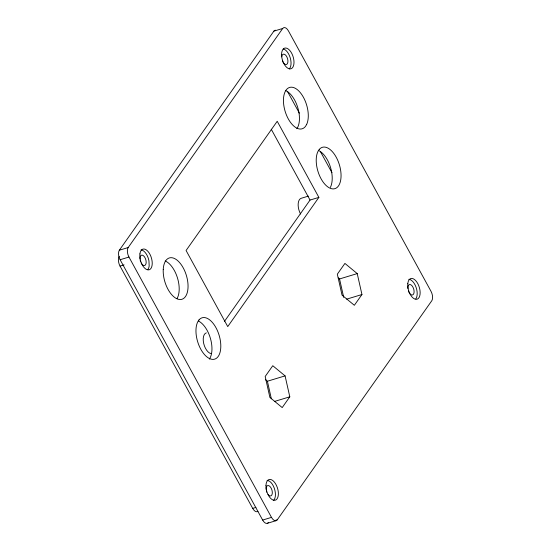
<?xml version="1.0" encoding="UTF-8"?>
<svg xmlns="http://www.w3.org/2000/svg" width="551" height="551" viewBox="0 0 551 551"><rect width="100%" height="100%" fill="white"/><g stroke="black" fill="none" stroke-linecap="round" stroke-linejoin="round"><path stroke-width="0.83" d="M296.844 128.727L297.767 127.191A21.606 11.206 73.1 0 0 297.464 106.632A21.606 11.206 73.1 0 0 285.762 90.633M119.25 256.429L119.209 256.484A7.204 3.733 73.1 0 0 119.994 266.002L252.916 508.766A7.204 3.733 73.1 0 0 257.951 511.356M268.399 522.548A7.204 3.733 73.1 0 1 262.655 520.061L120.125 259.728A7.204 3.733 73.1 0 1 119.34 250.216L128.176 247.544L282.704 28.473A7.204 3.733 73.1 0 1 288.455 30.939L430.985 291.272A7.204 3.733 73.1 0 1 431.874 300.619L277.305 519.779L274.825 520.599M119.34 250.216L273.861 31.145A7.204 3.733 73.1 0 1 275.596 30.229M224.347 321.543L310.041 200.061L318.877 197.382L277.215 121.282L186.08 250.491L227.742 326.591L318.877 197.382M289.798 396.816L282.202 407.582L269.894 397.416L265.176 376.485L272.773 365.719L285.081 375.878L289.798 396.816L274.522 401.438M361.945 294.523L354.348 305.288L342.04 295.129L337.322 274.191L344.919 263.426L357.227 273.592L361.945 294.523L346.675 299.152M273.861 31.145L282.704 28.473M308.34 196.128L301.266 198.27A10.806 5.606 73.1 0 0 300.564 214.015M120.125 259.728L128.968 257.055L271.491 517.382A7.204 3.733 73.1 0 0 277.236 519.868M120.049 266.099L124.071 264.879M338.252 277.876L339.547 278.951L357.227 273.592M265.451 379.632L267.4 381.237L285.081 375.878M252.695 508.38L255.912 507.402M262.655 520.061L271.491 517.382M267.614 523.23L276.45 520.55M267.118 480.376L269.46 481.161L271.058 482.573A10.806 5.606 73.1 0 1 273.434 500.501M287.415 91.321L299.379 113.175M320.42 151.608L331.971 172.704M271.264 129.237L310.041 200.061M339.547 278.951L343.7 297.368M267.4 381.237L271.361 398.821M407.919 288.497L407.892 288.297A5.4 2.803 73.1 0 1 409.916 284.53L410.709 284.736A5.4 2.803 73.1 0 1 413.904 289.874L414.077 291.231A5.4 2.803 73.1 0 1 412.052 294.999L411.26 294.785A5.4 2.803 73.1 0 1 408.443 291.004M141.042 249.885A10.806 5.606 73.1 0 1 148.219 258.04L148.942 260.761L149.169 265.933A10.806 5.606 73.1 0 1 147.764 269.611M283.207 48.949A10.806 5.606 73.1 0 1 290.205 57.738A10.806 5.606 73.1 0 1 289.254 68.93M408.814 279.295A10.806 5.606 73.1 0 1 416.046 287.209A10.806 5.606 73.1 0 1 415.778 298.911M198.629 321.13A21.606 11.206 73.1 0 1 210.489 338.638A21.606 11.206 73.1 0 1 209.359 359.107M318.912 150.664A21.606 11.206 73.1 0 1 330.435 167.118A21.606 11.206 73.1 0 1 330.338 187.436M128.968 257.055A7.204 3.733 73.1 0 1 128.176 247.544M139.995 259.073A5.4 2.803 73.1 0 1 143.487 255.767A5.4 2.803 73.1 0 1 145.939 263.984A5.4 2.803 73.1 0 1 141.173 263.034M140.601 261.78A5.4 2.803 73.1 0 1 140.202 260.43M281.761 56.815A5.4 2.803 73.1 0 1 286.038 55.596A5.4 2.803 73.1 0 1 287.298 63.84A5.4 2.803 73.1 0 1 282.374 60.796M165.197 260.981A21.606 11.206 73.1 0 1 177.388 277.67A21.606 11.206 73.1 0 1 176.988 298.656M211.005 353.618A10.806 5.606 73.1 0 1 203.677 343.383A10.806 5.606 73.1 0 1 206.336 332.859M266.14 489.481A5.4 2.803 73.1 0 1 269.363 485.975A5.4 2.803 73.1 0 1 272.249 493.682A5.4 2.803 73.1 0 1 268.02 494.516M266.746 492.188A5.4 2.803 73.1 0 1 266.347 490.838M306.611 124.512L305.502 126.351A21.606 11.206 73.1 0 1 284.509 109.036A21.606 11.206 73.1 0 1 296.548 89.076A21.606 11.206 73.1 0 1 306.611 124.512M198.98 319.945L197.823 321.701A21.606 11.206 73.1 0 0 207.348 357.248A21.606 11.206 73.1 0 0 219.883 338.142A21.606 11.206 73.1 0 0 198.98 319.945M319.249 149.438L318.092 151.194A21.606 11.206 73.1 0 0 327.57 186.741A21.606 11.206 73.1 0 0 340.146 167.711A21.606 11.206 73.1 0 0 319.249 149.438M139.92 253.859A10.806 5.606 73.1 0 0 148.047 269.914A10.806 5.606 73.1 0 0 150.086 254.583A10.806 5.606 73.1 0 0 139.92 253.859M281.575 54.687A10.806 5.606 73.1 0 0 290.914 68.806A10.806 5.606 73.1 0 0 290.873 51.89A10.806 5.606 73.1 0 0 281.575 54.687M407.809 283.496A10.806 5.606 73.1 0 0 416.108 299.338A10.806 5.606 73.1 0 0 417.885 283.779A10.806 5.606 73.1 0 0 407.809 283.496M265.961 485.665A10.806 5.606 73.1 0 0 275.052 500.26A10.806 5.606 73.1 0 0 275.479 483.647A10.806 5.606 73.1 0 0 265.961 485.665M163.241 269.418A21.606 11.206 73.1 0 0 180.928 299.496A21.606 11.206 73.1 0 0 182.691 266.918A21.606 11.206 73.1 0 0 163.241 269.418"/></g></svg>
